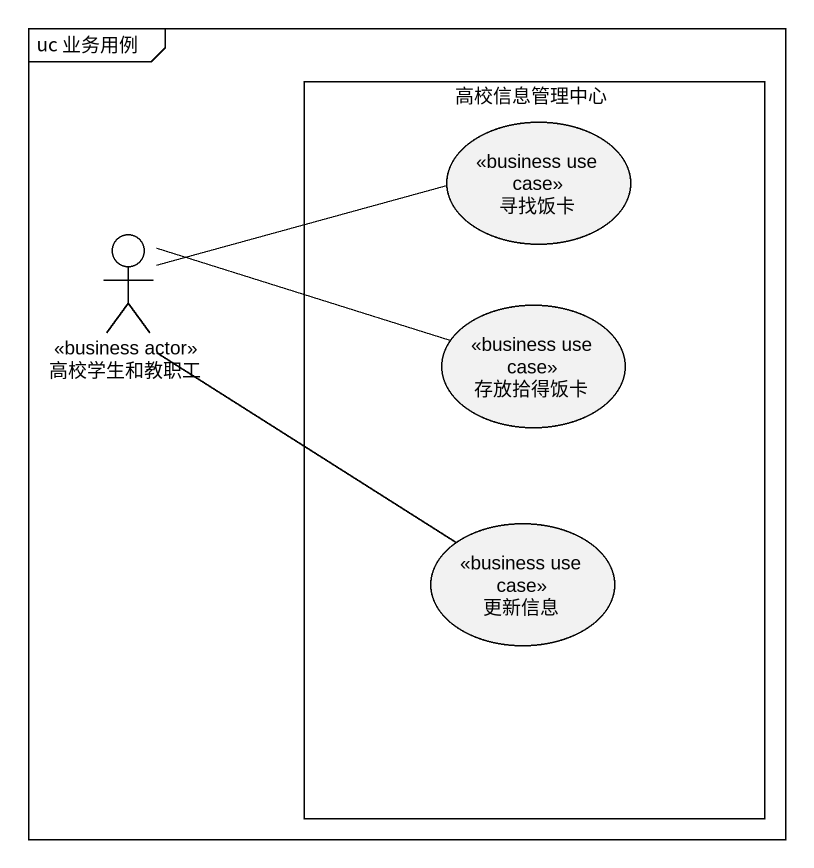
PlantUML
@startuml
mainframe uc 业务用例
rectangle 高校信息管理中心 {
  usecase 寻找饭卡 <<business use case>>
  usecase 存放拾得饭卡 <<business use case>>
  usecase 更新信息 <<business use case>>
}
actor 高校学生和教职工 <<business actor>>
高校学生和教职工 -right- 寻找饭卡
高校学生和教职工 -right- 存放拾得饭卡
高校学生和教职工 -- 更新信息
@enduml
